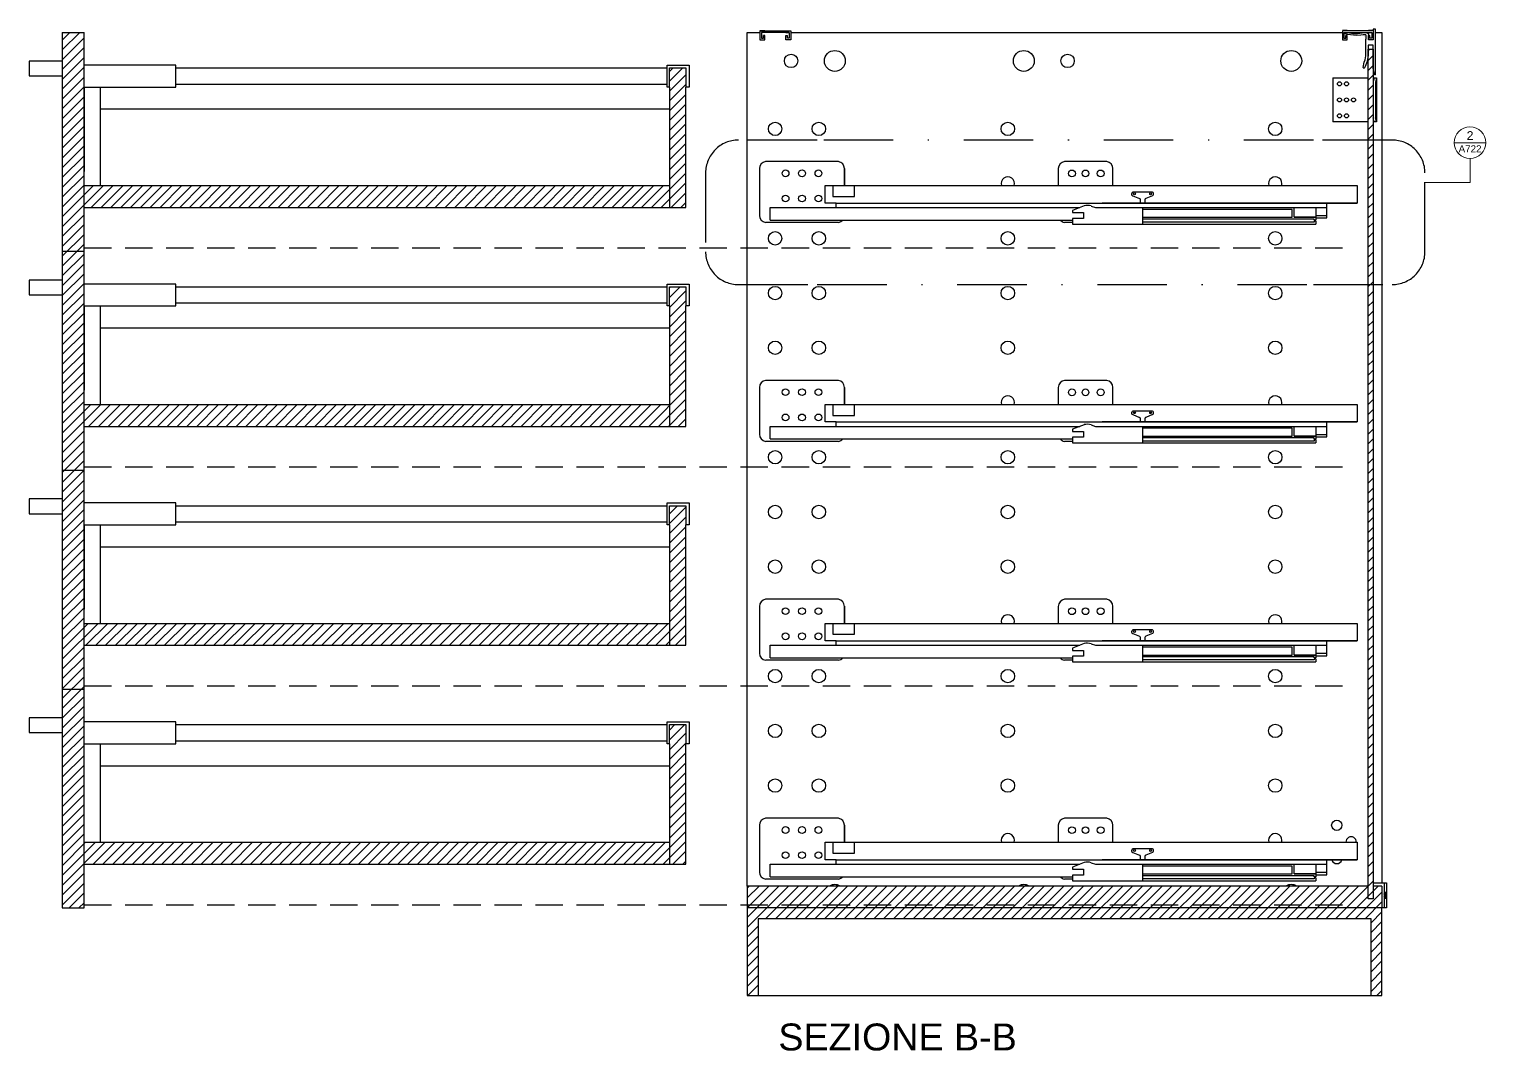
# Model space of a CAD drawing. Header units: millimetres. Extents: x 2745 to 3330, y 899 to 1109.
# Drawn here: x 2882 to 3015.1, y 908.9 to 1002.3 of the extents above; entities that cross this region are included whole.
import ezdxf
from ezdxf.enums import TextEntityAlignment as Align

# ---------------------------------------------------------------- set-up
doc = ezdxf.new("R2010")
doc.units = ezdxf.units.MM
doc.linetypes.add('HIDDEN', pattern=[0.375, 0.25, -0.125])
doc.linetypes.add('TRATTOPUNTO', pattern=[25.4, 12.7, -6.35, 0, -6.35])
doc.layers.add('A-ANNO-SYMB', color=3, linetype='Continuous', lineweight=15)
for name, color, linetype in [('linee sezionate', 5, 'Continuous'), ('prospetti', 2, 'Continuous'), ('quote', 3, 'Continuous'), ('simboli tratteggiati', 1, 'Continuous'), ('viti', 4, 'Continuous')]:
    doc.layers.add(name, color=color, linetype=linetype)
doc.styles.add('ARIAL', font='arial.ttf')
doc.styles.get("Standard").update_dxf_attribs({"font": 'arial.ttf'})
doc.styles.add('underline', font='arial.ttf')
pattern_1 = [(45, (-20.9681, 0), (-0.4490128, 0.4490128), [])]

# ---------------------------------------------------------------- blocks, each defined once
blk = doc.blocks.new('DETAGLI')
at = {"layer": 'A-ANNO-SYMB', "linetype": 'Continuous'}
blk.add_line((486.66, 356.17), (504.76, 356.17), dxfattribs=at)
blk.add_circle((495.71, 356.17), 9.05, dxfattribs=at)
for tag, p in [('TAVOLA', (495.71, 362.76)), ('SEZIONE', (495.71, 354.67))]:
    blk.add_attdef(tag, text='', height=5, dxfattribs=at).set_placement(p, align=Align.TOP_CENTER)

msp = doc.modelspace()

# ---------------------------------------------------------------- hatches: boundary and pattern name
h = msp.add_hatch()
h.set_pattern_fill('ANSI31', color=256, scale=0.2)
h.set_pattern_definition(pattern_1)
h.paths.add_polyline_path([(2887.03, 996.69), (2887.03, 1001.99), (2885.03, 1001.99), (2885.03, 981.99), (2887.03, 981.99), (2887.03, 982.29)])
h.paths.add_polyline_path([(2887.03, 976.69), (2887.03, 981.99), (2885.03, 981.99), (2885.03, 961.99), (2887.03, 961.99), (2887.03, 962.29)])
h.paths.add_polyline_path([(2887.03, 961.99), (2885.03, 961.99), (2885.03, 941.99), (2887.03, 941.99)])
h.paths.add_polyline_path([(2887.03, 941.99), (2885.03, 941.99), (2885.03, 921.99), (2887.03, 921.99)])
h.paths.add_polyline_path([(2940.53, 927.99), (2887.03, 927.99), (2887.03, 925.99), (2940.53, 925.99)])
h.paths.add_polyline_path([(2942.03, 936.99), (2942.03, 938.74), (2940.53, 938.74), (2940.53, 936.99), (2940.53, 925.99), (2942.03, 925.99)])
h.paths.add_polyline_path([(2940.53, 947.99), (2887.03, 947.99), (2887.03, 945.99), (2940.53, 945.99)])
h.paths.add_polyline_path([(2942.03, 956.99), (2942.03, 958.74), (2940.53, 958.74), (2940.53, 956.99), (2940.53, 945.99), (2942.03, 945.99)])
h.paths.add_polyline_path([(2942.03, 976.99), (2942.03, 978.74), (2940.53, 978.74), (2940.53, 976.99), (2940.53, 965.99), (2942.03, 965.99)])
h.paths.add_polyline_path([(2940.53, 967.99), (2887.03, 967.99), (2887.03, 965.99), (2940.53, 965.99)])
h.paths.add_polyline_path([(2940.53, 987.99), (2887.03, 987.99), (2887.03, 985.99), (2940.53, 985.99)])
h.paths.add_polyline_path([(2942.03, 996.99), (2942.03, 998.74), (2940.53, 998.74), (2940.53, 996.99), (2940.53, 985.99), (2942.03, 985.99)])
h = msp.add_hatch()
h.set_pattern_fill('ANSI31', color=256, scale=0.2)
h.set_pattern_definition(pattern_1)
h.paths.add_polyline_path([(3005.64, 921.99), (2947.64, 921.99), (2947.64, 913.99), (2948.64, 913.99), (2948.64, 920.99), (3004.64, 920.99), (3004.64, 913.99), (3005.64, 913.99)])
h.paths.add_polyline_path([(3004.39, 923.99), (2947.64, 923.99), (2947.64, 921.99), (3005.64, 921.99), (3005.64, 923.99), (3004.84, 923.99), (3004.84, 922.82), (3004.39, 922.82)])
h.paths.add_polyline_path([(3004.84, 1000.46), (3004.39, 1000.46), (3004.39, 922.82), (3004.84, 922.82), (3004.84, 923.99)])

# ---------------------------------------------------------------- linework, layer by layer
for p, q in [((2942.33, 998.99), (2942.33, 996.99)), ((3004.84, 997.46), (3004.84, 994.19)), ((2887.03, 961.99), (2887.03, 962.29)), ((3004.39, 923.99), (2947.64, 923.99))]:
    msp.add_line(p, q)
for centre in [(2950.18, 983.17), (2954.18, 983.17), (2950.18, 963.17), (2954.18, 963.17)]:
    msp.add_circle(centre, 0.614)
at = {"layer": 'A-ANNO-SYMB'}
for p, q in [((3013.69, 990.46), (3013.69, 988.26)), ((3013.69, 988.26), (3009.57, 988.26))]:
    msp.add_line(p, q, dxfattribs=at)
at = {"layer": 'linee sezionate'}
for p, q in [((2885.03, 1001.99), (2885.03, 981.99)), ((2885.03, 1001.99), (2887.03, 1001.99)), ((2887.03, 981.99), (2887.03, 1001.99)), ((2940.53, 998.74), (2942.03, 998.74)), ((2940.53, 996.99), (2940.53, 998.74)), ((2942.03, 998.74), (2942.03, 996.99)), ((2887.03, 996.99), (2887.03, 989.29)), ((2887.03, 982.29), (2887.03, 996.69)), ((2940.53, 996.99), (2940.53, 985.99)), ((2942.03, 985.99), (2942.03, 996.99)), ((2887.03, 987.99), (2940.53, 987.99)), ((2887.03, 985.99), (2942.03, 985.99)), ((2885.03, 981.99), (2885.03, 961.99)), ((2885.03, 981.99), (2887.03, 981.99)), ((2885.03, 981.99), (2887.03, 981.99)), ((2887.03, 981.99), (2887.03, 982.29)), ((2887.03, 961.99), (2887.03, 981.99)), ((2940.53, 978.74), (2942.03, 978.74)), ((2940.53, 976.99), (2940.53, 978.74)), ((2942.03, 978.74), (2942.03, 976.99)), ((2887.03, 976.99), (2887.03, 969.29)), ((2887.03, 962.29), (2887.03, 976.69)), ((2940.53, 976.99), (2940.53, 965.99)), ((2942.03, 965.99), (2942.03, 976.99)), ((2887.03, 967.99), (2940.53, 967.99)), ((2887.03, 965.99), (2942.03, 965.99)), ((2885.03, 961.99), (2885.03, 941.99)), ((2885.03, 961.99), (2887.03, 961.99)), ((2885.03, 961.99), (2887.03, 961.99)), ((2887.03, 941.99), (2887.03, 961.99)), ((2940.53, 958.74), (2942.03, 958.74)), ((2940.53, 956.99), (2940.53, 958.74)), ((2942.03, 958.74), (2942.03, 956.99)), ((2887.03, 956.99), (2887.03, 949.29)), ((2887.03, 942.29), (2887.03, 956.69)), ((2940.53, 956.99), (2940.53, 945.99)), ((2942.03, 945.99), (2942.03, 956.99)), ((2887.03, 947.99), (2940.53, 947.99)), ((2887.03, 945.99), (2942.03, 945.99)), ((2885.03, 941.99), (2885.03, 921.99)), ((2885.03, 941.99), (2887.03, 941.99)), ((2885.03, 941.99), (2887.03, 941.99)), ((2887.03, 941.99), (2887.03, 942.29)), ((2887.03, 921.99), (2887.03, 941.99)), ((2940.53, 938.74), (2942.03, 938.74)), ((2940.53, 936.99), (2940.53, 938.74)), ((2942.03, 938.74), (2942.03, 936.99)), ((2887.03, 922.29), (2887.03, 936.69)), ((2940.53, 936.99), (2940.53, 925.99)), ((2942.03, 925.99), (2942.03, 936.99)), ((2887.03, 927.99), (2940.53, 927.99)), ((2887.03, 925.99), (2942.03, 925.99)), ((2947.64, 923.99), (2947.64, 913.99)), ((3004.39, 923.99), (2947.64, 923.99)), ((3005.64, 923.99), (3004.84, 923.99)), ((3005.64, 923.99), (3005.64, 921.99)), ((2885.03, 921.99), (2887.03, 921.99)), ((3005.64, 921.99), (2947.64, 921.99)), ((3005.64, 913.99), (3005.64, 921.99)), ((3004.64, 920.99), (2948.64, 920.99)), ((2948.64, 920.99), (2948.64, 913.99)), ((3004.64, 913.99), (3004.64, 920.99)), ((2947.64, 913.99), (3005.64, 913.99))]:
    msp.add_line(p, q, dxfattribs=at)
msp.add_lwpolyline([(3004.39, 1000.46), (3004.84, 1000.46), (3004.84, 922.82), (3004.39, 922.82)], close=True, dxfattribs=at)
at = {"layer": 'prospetti'}
for p, q in [((2947.64, 1001.99), (2948.79, 1001.99)), ((2947.64, 923.99), (2947.64, 1001.99)), ((2951.62, 1001.99), (3002.02, 1001.99)), ((3005.06, 1001.99), (3005.64, 1001.99)), ((3005.64, 1001.99), (3005.64, 994.29)), ((2885.03, 999.36), (2882.01, 999.36)), ((2882.01, 999.36), (2882.01, 998.01)), ((2895.42, 998.99), (2887.03, 998.99)), ((2895.42, 996.99), (2895.42, 998.99)), ((2895.42, 998.74), (2940.33, 998.74)), ((2940.33, 998.99), (2942.33, 998.99)), ((2940.33, 996.99), (2940.33, 998.99)), ((2942.33, 998.99), (2942.33, 996.99)), ((2882.01, 998.01), (2885.03, 998.01)), ((2940.33, 997.24), (2895.42, 997.24)), ((2887.03, 996.99), (2895.42, 996.99)), ((2888.53, 987.99), (2888.53, 996.99)), ((2940.53, 996.99), (2940.33, 996.99)), ((2942.33, 996.99), (2942.03, 996.99)), ((2888.53, 994.99), (2940.53, 994.99)), ((3005.64, 994.29), (3005.64, 924.29)), ((2885.03, 979.36), (2882.01, 979.36)), ((2882.01, 979.36), (2882.01, 978.01)), ((2895.42, 978.99), (2887.03, 978.99)), ((2895.42, 976.99), (2895.42, 978.99)), ((2895.42, 978.74), (2940.33, 978.74)), ((2940.33, 978.99), (2942.33, 978.99)), ((2940.33, 976.99), (2940.33, 978.99)), ((2942.33, 978.99), (2942.33, 976.99)), ((2942.33, 978.99), (2942.33, 976.99)), ((2882.01, 978.01), (2885.03, 978.01)), ((2940.33, 977.24), (2895.42, 977.24)), ((2887.03, 976.99), (2895.42, 976.99)), ((2888.53, 967.99), (2888.53, 976.99)), ((2940.53, 976.99), (2940.33, 976.99)), ((2942.33, 976.99), (2942.03, 976.99)), ((2888.53, 974.99), (2940.53, 974.99)), ((2885.03, 959.36), (2882.01, 959.36)), ((2882.01, 959.36), (2882.01, 958.01)), ((2895.42, 958.99), (2887.03, 958.99)), ((2895.42, 956.99), (2895.42, 958.99)), ((2895.42, 958.74), (2940.33, 958.74)), ((2940.33, 958.99), (2942.33, 958.99)), ((2940.33, 956.99), (2940.33, 958.99)), ((2942.33, 958.99), (2942.33, 956.99)), ((2942.33, 958.99), (2942.33, 956.99)), ((2882.01, 958.01), (2885.03, 958.01)), ((2940.33, 957.24), (2895.42, 957.24)), ((2887.03, 956.99), (2895.42, 956.99)), ((2888.53, 947.99), (2888.53, 956.99)), ((2940.53, 956.99), (2940.33, 956.99)), ((2942.33, 956.99), (2942.03, 956.99)), ((2888.53, 954.99), (2940.53, 954.99)), ((2885.03, 939.36), (2882.01, 939.36)), ((2882.01, 939.36), (2882.01, 938.01)), ((2895.42, 938.99), (2887.03, 938.99)), ((2895.42, 936.99), (2895.42, 938.99)), ((2895.42, 938.74), (2940.33, 938.74)), ((2940.33, 938.99), (2942.33, 938.99)), ((2940.33, 936.99), (2940.33, 938.99)), ((2942.33, 938.99), (2942.33, 936.99)), ((2942.33, 938.99), (2942.33, 936.99)), ((2882.01, 938.01), (2885.03, 938.01)), ((2940.33, 937.24), (2895.42, 937.24)), ((2887.03, 936.99), (2895.42, 936.99)), ((2888.53, 927.99), (2888.53, 936.99)), ((2940.53, 936.99), (2940.33, 936.99)), ((2942.33, 936.99), (2942.03, 936.99)), ((2888.53, 934.99), (2940.53, 934.99))]:
    msp.add_line(p, q, dxfattribs=at)
for centre, radius in [((2951.64, 999.38), 0.614), ((2951.64, 999.38), 0.614), ((2955.64, 999.38), 0.955), ((2955.64, 999.38), 0.955), ((2972.91, 999.38), 0.955), ((2972.91, 999.38), 0.955), ((2976.91, 999.38), 0.614), ((2976.91, 999.38), 0.614), ((2997.35, 999.38), 0.955), ((2997.35, 999.38), 0.955), ((2950.18, 993.17), 0.614), ((2954.18, 993.17), 0.614), ((2971.45, 993.17), 0.614), ((2995.89, 993.17), 0.614), ((2950.18, 983.17), 0.614), ((2954.18, 983.17), 0.614), ((2971.45, 983.17), 0.614), ((2995.89, 983.17), 0.614), ((2950.18, 978.17), 0.614), ((2950.18, 978.17), 0.614), ((2954.18, 978.17), 0.614), ((2954.18, 978.17), 0.614), ((2971.45, 978.17), 0.614), ((2995.89, 978.17), 0.614), ((2950.18, 973.17), 0.614), ((2950.18, 973.17), 0.614), ((2954.18, 973.17), 0.614), ((2954.18, 973.17), 0.614), ((2971.45, 973.17), 0.614), ((2995.89, 973.17), 0.614), ((2950.18, 963.17), 0.614), ((2954.18, 963.17), 0.614), ((2971.45, 963.17), 0.614), ((2995.89, 963.17), 0.614), ((2950.18, 958.17), 0.614), ((2950.18, 958.17), 0.614), ((2954.18, 958.17), 0.614), ((2954.18, 958.17), 0.614), ((2971.45, 958.17), 0.614), ((2995.89, 958.17), 0.614), ((2950.18, 953.17), 0.614), ((2950.18, 953.17), 0.614), ((2954.18, 953.17), 0.614), ((2954.18, 953.17), 0.614), ((2971.45, 953.17), 0.614), ((2971.45, 953.17), 0.614), ((2995.89, 953.17), 0.614), ((2995.89, 953.17), 0.614), ((2950.18, 943.17), 0.614), ((2950.18, 943.17), 0.614), ((2954.18, 943.17), 0.614), ((2954.18, 943.17), 0.614), ((2971.45, 943.17), 0.614), ((2995.89, 943.17), 0.614), ((2950.18, 938.17), 0.614), ((2950.18, 938.17), 0.614), ((2954.18, 938.17), 0.614), ((2954.18, 938.17), 0.614), ((2971.45, 938.17), 0.614), ((2995.89, 938.17), 0.614), ((2950.18, 933.17), 0.614), ((2950.18, 933.17), 0.614), ((2954.18, 933.17), 0.614), ((2954.18, 933.17), 0.614), ((2971.45, 933.17), 0.614), ((2995.89, 933.17), 0.614), ((3001.51, 929.54), 0.469)]:
    msp.add_circle(centre, radius, dxfattribs=at)
for centre, radius, start, end in [((2971.45, 988.17), 0.614, 342.6442, 197.3558), ((2995.89, 988.17), 0.614, 342.6442, 197.3558), ((2971.45, 968.17), 0.614, 342.6442, 197.3558), ((2995.89, 968.17), 0.614, 342.6442, 197.3558), ((2971.45, 948.17), 0.614, 342.6442, 197.3558), ((2995.89, 948.17), 0.614, 342.6442, 197.3558), ((2971.45, 928.17), 0.614, 342.6442, 197.3558), ((2995.89, 928.17), 0.614, 342.6442, 197.3558), ((3002.82, 928.03), 0.469, 355.6183, 184.3817), ((3001.51, 926.51), 0.469, 195.4149, 344.5851), ((2955.64, 923.17), 0.955, 58.8319, 121.1681), ((2972.91, 923.17), 0.955, 58.8319, 121.1681), ((2997.35, 923.17), 0.955, 58.8319, 121.1681)]:
    msp.add_arc(centre, radius, start, end, dxfattribs=at)
at = {"layer": 'simboli tratteggiati', "linetype": 'HIDDEN', "ltscale": 10}
for p, q in [((2887.03, 982.29), (3002.94, 982.29)), ((2887.03, 962.29), (3002.94, 962.29)), ((2887.03, 942.29), (3002.94, 942.29)), ((2887.03, 922.29), (3002.94, 922.29))]:
    msp.add_line(p, q, dxfattribs=at)
at = {"layer": 'simboli tratteggiati', "linetype": 'TRATTOPUNTO', "ltscale": 0.5}
for points in [[(2954.03, 992.15), (2946.83, 992.15, 0.414214), (2943.83, 989.15), (2943.83, 981.95, 0.414214), (2946.83, 978.95), (2954.03, 978.95)], [(2999.37, 978.95), (3006.57, 978.95, 0.414214), (3009.57, 981.95), (3009.57, 989.15, 0.414214), (3006.57, 992.15), (2999.37, 992.15)]]:
    msp.add_lwpolyline(points, format="xyb", dxfattribs=at)
for points in [[(2999.37, 992.15), (2954.03, 992.15)], [(2954.03, 978.95), (2999.37, 978.95)]]:
    msp.add_lwpolyline(points, dxfattribs=at)
at = {"layer": 'viti'}
for p, q in [((2948.79, 1002.13), (2951.62, 1002.13)), ((2949.24, 1002.13), (2948.79, 1002.13)), ((2948.79, 1002.13), (2948.79, 1001.31)), ((2948.79, 1001.31), (2949.24, 1001.31)), ((2951.48, 1001.99), (2948.93, 1001.99)), ((2949.24, 1001.99), (2948.93, 1001.99)), ((2948.93, 1001.99), (2948.93, 1001.45)), ((2948.93, 1001.45), (2949.11, 1001.45)), ((2949.11, 1001.45), (2949.11, 1001.69)), ((2949.24, 1001.69), (2949.11, 1001.69)), ((2949.24, 1001.31), (2949.24, 1001.69)), ((2951.17, 1002.13), (2951.62, 1002.13)), ((2951.17, 1001.99), (2951.48, 1001.99)), ((2951.17, 1001.31), (2951.17, 1001.69)), ((2951.17, 1001.69), (2951.3, 1001.69)), ((2951.62, 1001.31), (2951.17, 1001.31)), ((2951.3, 1001.45), (2951.3, 1001.69)), ((2951.48, 1001.45), (2951.3, 1001.45)), ((2951.48, 1001.99), (2951.48, 1001.45)), ((2951.62, 1002.13), (2951.62, 1001.31)), ((3002.02, 1002.17), (3004.4, 1002.18)), ((3002.47, 1002.17), (3002.02, 1002.17)), ((3002.02, 1002.13), (3002.02, 1001.31)), ((3002.02, 1001.31), (3002.47, 1001.31)), ((3002.16, 1001.95), (3002.47, 1001.99)), ((3004.71, 1001.99), (3002.16, 1001.99)), ((3002.47, 1001.99), (3002.16, 1001.99)), ((3002.16, 1001.99), (3002.16, 1001.45)), ((3002.32, 1001.87), (3002.16, 1001.95)), ((3002.16, 1001.45), (3002.34, 1001.45)), ((3002.51, 1001.8), (3002.32, 1001.87)), ((3002.34, 1001.45), (3002.34, 1001.69)), ((3002.47, 1001.69), (3002.34, 1001.69)), ((3002.47, 1001.99), (3002.85, 1001.92)), ((3002.47, 1001.31), (3002.47, 1001.69)), ((3003.27, 1001.71), (3002.51, 1001.8)), ((3002.85, 1001.92), (3003.05, 1001.89)), ((3003.05, 1001.89), (3003.4, 1001.9)), ((3003.71, 1001.73), (3003.27, 1001.71)), ((3003.4, 1001.9), (3003.82, 1001.94)), ((3003.93, 1001.77), (3003.71, 1001.73)), ((3003.82, 1001.94), (3003.98, 1001.99)), ((3003.86, 1001.99), (3004.27, 1001.99)), ((3004.18, 1001.76), (3003.93, 1001.77)), ((3004, 1001.6), (3004, 1001.6)), ((3004.18, 1001.76), (3004.17, 1001.37)), ((3004.17, 1000.45), (3004.17, 1001.37)), ((3004.27, 1001.99), (3004.4, 1001.87)), ((3004.4, 1002.18), (3004.85, 1002.18)), ((3004.4, 1001.99), (3004.71, 1001.99)), ((3004.4, 1001.87), (3004.4, 1001.31)), ((3004.4, 1001.31), (3004.4, 1001.69)), ((3004.4, 1001.31), (3004.4, 1001.69)), ((3004.4, 1001.69), (3004.53, 1001.69)), ((3004.85, 1001.31), (3004.4, 1001.31)), ((3004.85, 1001.31), (3004.4, 1001.31)), ((3004.85, 1001.31), (3004.4, 1001.31)), ((3004.53, 1001.45), (3004.53, 1001.69)), ((3004.71, 1001.45), (3004.53, 1001.45)), ((3004.71, 1001.99), (3004.71, 1001.45)), ((3004.85, 1002.28), (3004.85, 1001.31)), ((3005.06, 1002.28), (3004.85, 1002.28)), ((3004.85, 1002.21), (3004.85, 1001.31)), ((3004.85, 1002.13), (3004.85, 1001.31)), ((3005.06, 998.1), (3005.06, 1002.28)), ((3004.11, 999.47), (3004.18, 999.86)), ((3004.18, 999.86), (3004.17, 1000.45)), ((3004.38, 999.92), (3004.29, 999.32)), ((3004.39, 1000.52), (3004.38, 999.92)), ((3004.39, 1000.82), (3004.39, 1000.52)), ((3004.85, 1000.82), (3004.39, 1000.82)), ((3004.85, 998.71), (3004.85, 1000.82)), ((3003.92, 998.78), (3004, 999.26)), ((3004, 998.69), (3003.92, 998.78)), ((3004, 999.26), (3004.11, 999.47)), ((3004.11, 998.88), (3004, 998.69)), ((3004.29, 999.32), (3004.11, 998.88)), ((3004.97, 998.1), (3004.85, 998.71)), ((3001.14, 997.82), (3004.39, 997.82)), ((3001.14, 997.82), (3001.14, 993.82)), ((3004.84, 997.82), (3005.14, 997.82)), ((3004.94, 997.82), (3004.84, 997.46)), ((3004.84, 997.46), (3004.84, 994.19)), ((3005.06, 998.1), (3004.97, 998.1)), ((3005.14, 997.82), (3005.04, 997.46)), ((3005.04, 997.46), (3005.04, 994.19)), ((3005.14, 997.82), (3005.14, 993.82)), ((3004.39, 993.82), (3001.14, 993.82)), ((3004.94, 993.82), (3004.84, 994.19)), ((3005.14, 993.82), (3004.84, 993.82)), ((3005.14, 993.82), (3005.04, 994.19)), ((2948.75, 989.55), (2948.75, 985.26)), ((2955.96, 990.19), (2949.32, 990.19)), ((2956.53, 987.99), (2956.53, 989.55)), ((2956.53, 989.55), (2956.53, 987.99)), ((2976.06, 989.55), (2976.06, 987.99)), ((2980.49, 990.19), (2976.63, 990.19)), ((2981.06, 987.99), (2981.06, 989.55)), ((2954.75, 986.39), (2954.75, 987.99)), ((2954.75, 987.99), (3003.38, 987.99)), ((2955.45, 987.99), (2955.45, 986.99)), ((2957.45, 986.99), (2957.45, 987.99)), ((3003.38, 987.99), (3003.38, 986.39)), ((2955.45, 986.99), (2957.45, 986.99)), ((2982.77, 987.2), (2982.77, 987.28)), ((2982.86, 987.06), (2983.49, 986.81)), ((2984.67, 987.39), (2982.87, 987.39)), ((2983.57, 986.39), (2983.57, 986.71)), ((2983.97, 986.71), (2983.97, 986.39)), ((2984.68, 987.06), (2984.05, 986.81)), ((2984.77, 987.2), (2984.77, 987.28)), ((2949.74, 984.84), (2949.74, 985.99)), ((2949.74, 985.99), (2978.04, 985.99)), ((2955.75, 986.39), (2954.75, 986.39)), ((2955.75, 985.99), (2955.75, 986.39)), ((2955.75, 986.39), (3003.38, 986.39)), ((2978.41, 986.14), (2977.37, 985.72)), ((2977.37, 985.72), (2977.37, 985.52)), ((2977.37, 985.52), (2978.37, 985.52)), ((2978.37, 985.52), (2978.37, 984.99)), ((2979.07, 986.12), (2979.46, 985.99)), ((2979.46, 985.99), (3000.61, 985.99)), ((3002.8, 986.39), (2980.08, 986.39)), ((2983.77, 985.99), (2983.77, 985.1)), ((2997.44, 985.82), (2983.77, 985.82)), ((2997.44, 985.1), (2997.44, 985.82)), ((2997.61, 985.1), (2997.61, 985.99)), ((2999.61, 985.99), (2999.61, 984.83)), ((3000.61, 985.23), (2999.61, 985.23)), ((3003.38, 986.39), (3000.42, 986.39)), ((3000.61, 985.03), (3000.61, 986.39)), ((2955.96, 984.62), (2949.32, 984.62)), ((2949.74, 984.84), (2977.37, 984.84)), ((2977.37, 984.62), (2976.63, 984.62)), ((2978.37, 984.99), (2977.37, 984.99)), ((2977.37, 984.99), (2977.37, 984.48)), ((2977.37, 984.48), (2999.61, 984.48)), ((2983.77, 985.1), (2983.77, 984.48)), ((2983.77, 985.1), (2997.44, 985.1)), ((2999.44, 984.93), (2983.77, 984.93)), ((2999.44, 984.65), (2983.77, 984.65)), ((2999.61, 985.1), (2997.61, 985.1)), ((2997.61, 985.1), (2999.61, 985.1)), ((2999.44, 984.83), (2999.44, 984.93)), ((2999.61, 984.83), (2999.44, 984.83)), ((2999.44, 984.75), (2999.44, 984.65)), ((2999.61, 984.75), (2999.44, 984.75)), ((2999.61, 985.03), (3000.61, 985.03)), ((2999.61, 984.75), (2999.61, 984.48)), ((2948.75, 969.55), (2948.75, 965.26)), ((2955.96, 970.19), (2949.32, 970.19)), ((2956.53, 967.99), (2956.53, 969.55)), ((2956.53, 969.55), (2956.53, 967.99)), ((2976.06, 969.55), (2976.06, 967.99)), ((2980.49, 970.19), (2976.63, 970.19)), ((2981.06, 967.99), (2981.06, 969.55)), ((2954.75, 966.39), (2954.75, 967.99)), ((2954.75, 967.99), (3003.38, 967.99)), ((2955.45, 967.99), (2955.45, 966.99)), ((2957.45, 966.99), (2957.45, 967.99)), ((3003.38, 967.99), (3003.38, 966.39)), ((2955.45, 966.99), (2957.45, 966.99)), ((2982.77, 967.2), (2982.77, 967.28)), ((2982.86, 967.06), (2983.49, 966.81)), ((2984.67, 967.39), (2982.87, 967.39)), ((2983.57, 966.39), (2983.57, 966.71)), ((2983.97, 966.71), (2983.97, 966.39)), ((2984.68, 967.06), (2984.05, 966.81)), ((2984.77, 967.2), (2984.77, 967.28)), ((2949.74, 964.84), (2949.74, 965.99)), ((2949.74, 965.99), (2978.04, 965.99)), ((2955.75, 966.39), (2954.75, 966.39)), ((2955.75, 965.99), (2955.75, 966.39)), ((2955.75, 966.39), (3003.38, 966.39)), ((2978.41, 966.14), (2977.37, 965.72)), ((2977.37, 965.72), (2977.37, 965.52)), ((2977.37, 965.52), (2978.37, 965.52)), ((2978.37, 965.52), (2978.37, 964.99)), ((2979.07, 966.12), (2979.46, 965.99)), ((2979.46, 965.99), (3000.61, 965.99)), ((3002.8, 966.39), (2980.08, 966.39)), ((2983.77, 965.99), (2983.77, 965.1)), ((2997.44, 965.82), (2983.77, 965.82)), ((2997.44, 965.1), (2997.44, 965.82)), ((2997.61, 965.1), (2997.61, 965.99)), ((2999.61, 965.99), (2999.61, 964.83)), ((3000.61, 965.23), (2999.61, 965.23)), ((3003.38, 966.39), (3000.42, 966.39)), ((3000.61, 965.03), (3000.61, 966.39)), ((2955.96, 964.62), (2949.32, 964.62)), ((2949.74, 964.84), (2977.37, 964.84)), ((2977.37, 964.62), (2976.63, 964.62)), ((2978.37, 964.99), (2977.37, 964.99)), ((2977.37, 964.99), (2977.37, 964.48)), ((2977.37, 964.48), (2999.61, 964.48)), ((2983.77, 965.1), (2983.77, 964.48)), ((2983.77, 965.1), (2997.44, 965.1)), ((2999.44, 964.93), (2983.77, 964.93)), ((2999.44, 964.65), (2983.77, 964.65)), ((2999.61, 965.1), (2997.61, 965.1)), ((2997.61, 965.1), (2999.61, 965.1)), ((2999.44, 964.83), (2999.44, 964.93)), ((2999.61, 964.83), (2999.44, 964.83)), ((2999.44, 964.75), (2999.44, 964.65)), ((2999.61, 964.75), (2999.44, 964.75)), ((2999.61, 965.03), (3000.61, 965.03)), ((2999.61, 964.75), (2999.61, 964.48)), ((2948.75, 949.55), (2948.75, 945.26)), ((2955.96, 950.19), (2949.32, 950.19)), ((2956.53, 947.99), (2956.53, 949.55)), ((2956.53, 949.55), (2956.53, 947.99)), ((2976.06, 949.55), (2976.06, 947.99)), ((2980.49, 950.19), (2976.63, 950.19)), ((2981.06, 947.99), (2981.06, 949.55)), ((2954.75, 946.39), (2954.75, 947.99)), ((2954.75, 947.99), (3003.38, 947.99)), ((2955.45, 947.99), (2955.45, 946.99)), ((2957.45, 946.99), (2957.45, 947.99)), ((3003.38, 947.99), (3003.38, 946.39)), ((2955.45, 946.99), (2957.45, 946.99)), ((2982.77, 947.2), (2982.77, 947.28)), ((2982.86, 947.06), (2983.49, 946.81)), ((2984.67, 947.39), (2982.87, 947.39)), ((2983.57, 946.39), (2983.57, 946.71)), ((2983.97, 946.71), (2983.97, 946.39)), ((2984.68, 947.06), (2984.05, 946.81)), ((2984.77, 947.2), (2984.77, 947.28)), ((2949.74, 944.84), (2949.74, 945.99)), ((2949.74, 945.99), (2978.04, 945.99)), ((2955.75, 946.39), (2954.75, 946.39)), ((2955.75, 945.99), (2955.75, 946.39)), ((2955.75, 946.39), (3003.38, 946.39)), ((2978.41, 946.14), (2977.37, 945.72)), ((2977.37, 945.72), (2977.37, 945.52)), ((2977.37, 945.52), (2978.37, 945.52)), ((2978.37, 945.52), (2978.37, 944.99)), ((2979.07, 946.12), (2979.46, 945.99)), ((2979.46, 945.99), (3000.61, 945.99)), ((3002.8, 946.39), (2980.08, 946.39)), ((2983.77, 945.99), (2983.77, 945.1)), ((2997.44, 945.82), (2983.77, 945.82)), ((2997.44, 945.1), (2997.44, 945.82)), ((2997.61, 945.1), (2997.61, 945.99)), ((2999.61, 945.99), (2999.61, 944.83)), ((3000.61, 945.23), (2999.61, 945.23)), ((3003.38, 946.39), (3000.42, 946.39)), ((3000.61, 945.03), (3000.61, 946.39)), ((2955.96, 944.62), (2949.32, 944.62)), ((2955.96, 944.62), (2949.32, 944.62)), ((2949.74, 944.84), (2977.37, 944.84)), ((2977.37, 944.62), (2976.63, 944.62)), ((2978.37, 944.99), (2977.37, 944.99)), ((2977.37, 944.99), (2977.37, 944.48)), ((2977.37, 944.48), (2999.61, 944.48)), ((2983.77, 945.1), (2983.77, 944.48)), ((2983.77, 945.1), (2997.44, 945.1)), ((2999.44, 944.93), (2983.77, 944.93)), ((2999.44, 944.65), (2983.77, 944.65)), ((2999.61, 945.1), (2997.61, 945.1)), ((2997.61, 945.1), (2999.61, 945.1)), ((2999.44, 944.83), (2999.44, 944.93)), ((2999.61, 944.83), (2999.44, 944.83)), ((2999.44, 944.75), (2999.44, 944.65)), ((2999.61, 944.75), (2999.44, 944.75)), ((2999.61, 945.03), (3000.61, 945.03)), ((2999.61, 944.75), (2999.61, 944.48)), ((2948.75, 929.55), (2948.75, 925.26)), ((2955.96, 930.19), (2949.32, 930.19)), ((2956.53, 927.99), (2956.53, 929.55)), ((2956.53, 929.55), (2956.53, 927.99)), ((2976.06, 929.55), (2976.06, 927.99)), ((2980.49, 930.19), (2976.63, 930.19)), ((2981.06, 927.99), (2981.06, 929.55)), ((2954.75, 926.39), (2954.75, 927.99)), ((2954.75, 927.99), (3003.38, 927.99)), ((2955.45, 927.99), (2955.45, 926.99)), ((2957.45, 926.99), (2957.45, 927.99)), ((3003.38, 927.99), (3003.38, 926.39)), ((2955.45, 926.99), (2957.45, 926.99)), ((2982.77, 927.2), (2982.77, 927.28)), ((2982.86, 927.06), (2983.49, 926.81)), ((2984.67, 927.39), (2982.87, 927.39)), ((2983.57, 926.39), (2983.57, 926.71)), ((2983.97, 926.71), (2983.97, 926.39)), ((2984.68, 927.06), (2984.05, 926.81)), ((2984.77, 927.2), (2984.77, 927.28)), ((2949.74, 924.84), (2949.74, 925.99)), ((2949.74, 925.99), (2978.04, 925.99)), ((2955.75, 926.39), (2954.75, 926.39)), ((2955.75, 925.99), (2955.75, 926.39)), ((2955.75, 926.39), (3003.38, 926.39)), ((2978.41, 926.14), (2977.37, 925.72)), ((2977.37, 925.72), (2977.37, 925.52)), ((2977.37, 925.52), (2978.37, 925.52)), ((2978.37, 925.52), (2978.37, 924.99)), ((2979.07, 926.12), (2979.46, 925.99)), ((2979.46, 925.99), (3000.61, 925.99)), ((3002.8, 926.39), (2980.08, 926.39)), ((2983.77, 925.99), (2983.77, 925.1)), ((2997.44, 925.82), (2983.77, 925.82)), ((2997.44, 925.1), (2997.44, 925.82)), ((2997.61, 925.1), (2997.61, 925.99)), ((2999.61, 925.99), (2999.61, 924.83)), ((3000.61, 925.23), (2999.61, 925.23)), ((3003.38, 926.39), (3000.42, 926.39)), ((3000.61, 925.03), (3000.61, 926.39)), ((2955.96, 924.62), (2949.32, 924.62)), ((2949.74, 924.84), (2977.37, 924.84)), ((2977.37, 924.62), (2976.63, 924.62)), ((2978.37, 924.99), (2977.37, 924.99)), ((2977.37, 924.99), (2977.37, 924.48)), ((2977.37, 924.48), (2999.61, 924.48)), ((2983.77, 925.1), (2983.77, 924.48)), ((2983.77, 925.1), (2997.44, 925.1)), ((2999.44, 924.93), (2983.77, 924.93)), ((2999.44, 924.65), (2983.77, 924.65)), ((2999.61, 925.1), (2997.61, 925.1)), ((2997.61, 925.1), (2999.61, 925.1)), ((2999.44, 924.83), (2999.44, 924.93)), ((2999.61, 924.83), (2999.44, 924.83)), ((2999.44, 924.75), (2999.44, 924.65)), ((2999.61, 924.75), (2999.44, 924.75)), ((2999.61, 925.03), (3000.61, 925.03)), ((2999.61, 924.75), (2999.61, 924.48)), ((3004.84, 924.29), (3005.84, 924.29)), ((3005.84, 924.29), (3005.84, 921.99)), ((3005.84, 924.29), (3006.04, 924.29)), ((3006.04, 924.29), (3006.04, 921.99)), ((3005.84, 923.25), (3005.94, 923.46)), ((3005.94, 922.81), (3005.84, 923)), ((3005.94, 923.47), (3005.94, 922.81)), ((3005.84, 921.99), (3005.64, 921.99)), ((3006.04, 921.99), (3005.84, 921.99)), ((3006.04, 921.99), (3006.04, 921.99))]:
    msp.add_line(p, q, dxfattribs=at)
for points in [[(3005.94, 923.3), (3005.94, 923.3), (3005.88, 923.3), (3005.88, 923.17)], [(3005.94, 923.17), (3005.88, 923.17), (3005.88, 923.11), (3005.94, 923.11)], [(3005.88, 923.11), (3005.88, 922.98), (3005.94, 922.98), (3005.94, 922.98)]]:
    msp.add_lwpolyline(points, dxfattribs=at)
for centre, radius in [((3001.76, 997.29), 0.186), ((3002.4, 997.29), 0.186), ((3001.76, 995.82), 0.186), ((3002.4, 995.82), 0.186), ((3003.04, 995.82), 0.186), ((3001.76, 994.36), 0.186), ((3002.4, 994.36), 0.186), ((2951.14, 989.11), 0.308), ((2952.64, 989.11), 0.308), ((2954.14, 989.11), 0.308), ((2977.31, 989.1), 0.308), ((2978.55, 989.1), 0.308), ((2979.93, 989.1), 0.308), ((2951.14, 986.81), 0.308), ((2952.64, 986.81), 0.308), ((2954.14, 986.81), 0.308), ((2983.03, 987.24), 0.0864), ((2984.5, 987.24), 0.0864), ((2951.14, 969.11), 0.308), ((2952.64, 969.11), 0.308), ((2954.14, 969.11), 0.308), ((2977.31, 969.1), 0.308), ((2978.55, 969.1), 0.308), ((2979.93, 969.1), 0.308), ((2951.14, 966.81), 0.308), ((2952.64, 966.81), 0.308), ((2954.14, 966.81), 0.308), ((2983.03, 967.24), 0.0864), ((2984.5, 967.24), 0.0864), ((2951.14, 949.11), 0.308), ((2952.64, 949.11), 0.308), ((2954.14, 949.11), 0.308), ((2977.31, 949.1), 0.308), ((2978.55, 949.1), 0.308), ((2979.93, 949.1), 0.308), ((2951.14, 946.81), 0.308), ((2952.64, 946.81), 0.308), ((2954.14, 946.81), 0.308), ((2983.03, 947.24), 0.0864), ((2984.5, 947.24), 0.0864), ((2951.14, 929.11), 0.308), ((2952.64, 929.11), 0.308), ((2954.14, 929.11), 0.308), ((2977.31, 929.1), 0.308), ((2978.55, 929.1), 0.308), ((2979.93, 929.1), 0.308), ((2951.14, 926.81), 0.308), ((2952.64, 926.81), 0.308), ((2954.14, 926.81), 0.308), ((2983.03, 927.24), 0.0864), ((2984.5, 927.24), 0.0864)]:
    msp.add_circle(centre, radius, dxfattribs=at)
for centre, radius, start, end in [((2949.43, 989.51), 0.69, 99.8541, 177.0588), ((2955.84, 989.51), 0.69, 2.9412, 80.1459), ((2976.75, 989.51), 0.69, 99.8541, 177.0588), ((2980.37, 989.51), 0.69, 2.9412, 80.1459), ((2982.9, 987.26), 0.133, 103.0025, 171.0095), ((2982.91, 987.2), 0.145, 179.5495, 248.9349), ((2983.45, 986.7), 0.12, 354.9325, 77.4453), ((2984.09, 986.7), 0.12, 102.5547, 185.0675), ((2984.64, 987.26), 0.133, 8.9905, 76.9975), ((2984.62, 987.2), 0.145, 291.0651, 0.4505), ((2949.43, 985.3), 0.69, 182.9412, 260.1459), ((2978.7, 984.87), 1.31, 73.4908, 102.6289), ((2955.84, 985.3), 0.69, 279.8541, 318.4564), ((2976.75, 985.3), 0.69, 221.5436, 260.1459), ((2949.43, 969.51), 0.69, 99.8541, 177.0588), ((2955.84, 969.51), 0.69, 2.9412, 80.1459), ((2976.75, 969.51), 0.69, 99.8541, 177.0588), ((2980.37, 969.51), 0.69, 2.9412, 80.1459), ((2982.9, 967.26), 0.133, 103.0025, 171.0095), ((2982.91, 967.2), 0.145, 179.5495, 248.9349), ((2983.45, 966.7), 0.12, 354.9325, 77.4453), ((2984.09, 966.7), 0.12, 102.5547, 185.0675), ((2984.64, 967.26), 0.133, 8.9905, 76.9975), ((2984.62, 967.2), 0.145, 291.0651, 0.4505), ((2949.43, 965.3), 0.69, 182.9412, 260.1459), ((2978.7, 964.87), 1.31, 73.4908, 102.6289), ((2955.84, 965.3), 0.69, 279.8541, 318.4564), ((2976.75, 965.3), 0.69, 221.5436, 260.1459), ((2949.43, 949.51), 0.69, 99.8541, 177.0588), ((2955.84, 949.51), 0.69, 2.9412, 80.1459), ((2976.75, 949.51), 0.69, 99.8541, 177.0588), ((2980.37, 949.51), 0.69, 2.9412, 80.1459), ((2982.9, 947.26), 0.133, 103.0025, 171.0095), ((2982.91, 947.2), 0.145, 179.5495, 248.9349), ((2983.45, 946.7), 0.12, 354.9325, 77.4453), ((2984.09, 946.7), 0.12, 102.5547, 185.0675), ((2984.64, 947.26), 0.133, 8.9905, 76.9975), ((2984.62, 947.2), 0.145, 291.0651, 0.4505), ((2949.43, 945.3), 0.69, 182.9412, 260.1459), ((2978.7, 944.87), 1.31, 73.4908, 102.6289), ((2955.84, 945.3), 0.69, 279.8541, 318.4564), ((2976.75, 945.3), 0.69, 221.5436, 260.1459), ((2949.43, 929.51), 0.69, 99.8541, 177.0588), ((2955.84, 929.51), 0.69, 2.9412, 80.1459), ((2976.75, 929.51), 0.69, 99.8541, 177.0588), ((2980.37, 929.51), 0.69, 2.9412, 80.1459), ((2982.9, 927.26), 0.133, 103.0025, 171.0095), ((2982.91, 927.2), 0.145, 179.5495, 248.9349), ((2983.45, 926.7), 0.12, 354.9325, 77.4453), ((2984.09, 926.7), 0.12, 102.5547, 185.0675), ((2984.64, 927.26), 0.133, 8.9905, 76.9975), ((2984.62, 927.2), 0.145, 291.0651, 0.4505), ((2949.43, 925.3), 0.69, 182.9412, 260.1459), ((2978.7, 924.87), 1.31, 73.4908, 102.6289), ((2955.84, 925.3), 0.69, 279.8541, 318.4564), ((2976.75, 925.3), 0.69, 221.5436, 260.1459)]:
    msp.add_arc(centre, radius, start, end, dxfattribs=at)

# ---------------------------------------------------------------- block references
at = {"layer": 'A-ANNO-SYMB'}
ref = msp.add_blockref('DETAGLI', (2934.37, 934.92), dxfattribs=dict(at, xscale=0.16, yscale=0.16, zscale=0.16))
ref.add_attrib('SEZIONE', 'A722', dxfattribs={"linetype": 'Continuous', "height": 0.64, "style": 'ARIAL'}).set_placement((3013.69, 991.67), align=Align.TOP_CENTER)
ref.add_attrib('TAVOLA', '2', dxfattribs={"linetype": 'Continuous', "height": 0.8, "style": 'ARIAL'}).set_placement((3013.69, 992.96), align=Align.TOP_CENTER)

# ---------------------------------------------------------------- texts
at = {"layer": 'quote', "style": 'underline'}
msp.add_text('SEZIONE B-B', height=2.4625, dxfattribs=at).set_placement((2950.48, 908.97))

doc.saveas('drawing.dxf')
